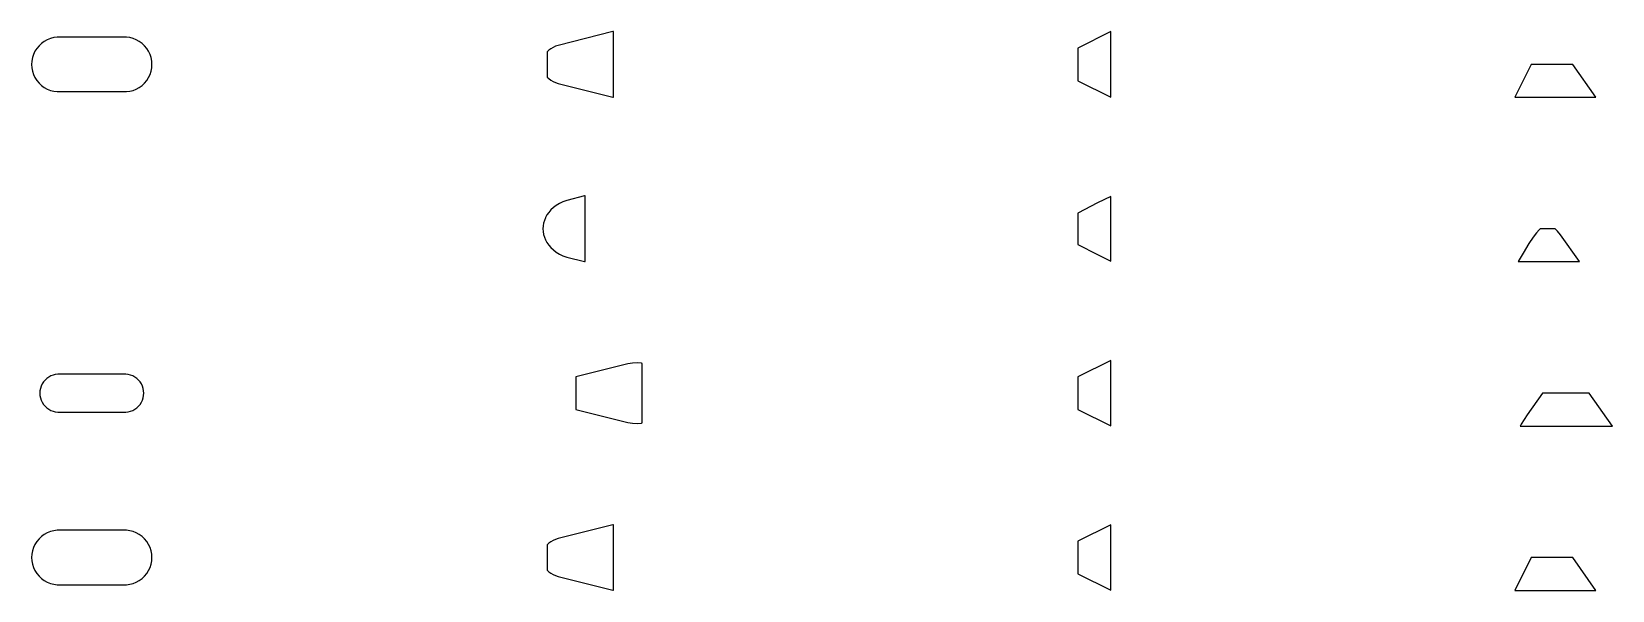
# Model space of a CAD drawing. Header units: metres. Extents: x -18 to 463, y -10 to 160.
import ezdxf

# ---------------------------------------------------------------- set-up
doc = ezdxf.new("R2010")
doc.units = ezdxf.units.M

msp = doc.modelspace()

# ---------------------------------------------------------------- linework, layer by layer
for p, q in [((158.568, 159.98), (141.842, 155.807)), ((158.742, 159.98), (158.568, 159.98)), ((158.742, 140.02), (158.742, 159.98)), ((310, 159.98), (300, 154.99)), ((310, 140.02), (310, 159.98)), ((-17.2733, 153.999), (-17.7171, 153.055)), ((-16.7148, 154.879), (-17.2733, 153.999)), ((-16.0504, 155.682), (-16.7148, 154.879)), ((-15.2906, 156.395), (-16.0504, 155.682)), ((-14.4474, 157.008), (-15.2906, 156.395)), ((-13.534, 157.51), (-14.4474, 157.008)), ((-12.5648, 157.894), (-13.534, 157.51)), ((-11.5553, 158.153), (-12.5648, 157.894)), ((-10.5211, 158.284), (-11.5553, 158.153)), ((10.5211, 158.284), (-10.5211, 158.284)), ((11.5553, 158.153), (10.5211, 158.284)), ((12.5648, 157.894), (11.5553, 158.153)), ((13.534, 157.51), (12.5648, 157.894)), ((14.4474, 157.008), (13.534, 157.51)), ((15.2906, 156.395), (14.4474, 157.008)), ((16.0504, 155.682), (15.2906, 156.395)), ((16.7148, 154.879), (16.0504, 155.682)), ((17.2733, 153.999), (16.7148, 154.879)), ((17.7171, 153.055), (17.2733, 153.999)), ((139.089, 154.332), (138.581, 153.855)), ((139.67, 154.773), (139.089, 154.332)), ((140.323, 155.172), (139.67, 154.773)), ((141.048, 155.52), (140.323, 155.172)), ((141.842, 155.807), (141.048, 155.52)), ((300, 154.99), (300, 145.01)), ((-18.2345, 151.04), (-18.3, 150)), ((-18.3, 150), (-18.2345, 148.96)), ((-18.0392, 152.064), (-18.2345, 151.04)), ((-17.7171, 153.055), (-18.0392, 152.064)), ((18.0392, 152.064), (17.7171, 153.055)), ((18.2345, 151.04), (18.0392, 152.064)), ((18.3, 150), (18.2345, 151.04)), ((18.2345, 148.96), (18.3, 150)), ((138.581, 153.855), (138.568, 153.84)), ((138.568, 153.84), (138.568, 146.16)), ((437.946, 149.989), (432.959, 140)), ((437.951, 150), (437.946, 149.989)), ((450.557, 150), (437.951, 150)), ((457.614, 140), (450.557, 150)), ((-18.2345, 148.96), (-18.0392, 147.936)), ((-18.0392, 147.936), (-17.7171, 146.945)), ((-17.7171, 146.945), (-17.2733, 146.001)), ((-17.2733, 146.001), (-16.7148, 145.121)), ((-16.7148, 145.121), (-16.0504, 144.318)), ((-16.0504, 144.318), (-15.2906, 143.605)), ((15.2906, 143.605), (16.0504, 144.318)), ((16.0504, 144.318), (16.7148, 145.121)), ((16.7148, 145.121), (17.2733, 146.001)), ((17.2733, 146.001), (17.7171, 146.945)), ((17.7171, 146.945), (18.0392, 147.936)), ((18.0392, 147.936), (18.2345, 148.96)), ((138.568, 146.16), (138.581, 146.145)), ((138.581, 146.145), (139.089, 145.668)), ((139.089, 145.668), (139.67, 145.227)), ((139.67, 145.227), (140.323, 144.828)), ((140.323, 144.828), (141.048, 144.48)), ((141.048, 144.48), (141.842, 144.193)), ((300, 145.01), (310, 140.02)), ((-15.2906, 143.605), (-14.4474, 142.992)), ((-14.4474, 142.992), (-13.534, 142.49)), ((-13.534, 142.49), (-12.5648, 142.106)), ((-12.5648, 142.106), (-11.5553, 141.847)), ((-11.5553, 141.847), (-10.5211, 141.716)), ((-10.5211, 141.716), (10.5211, 141.716)), ((10.5211, 141.716), (11.5553, 141.847)), ((11.5553, 141.847), (12.5648, 142.106)), ((12.5648, 142.106), (13.534, 142.49)), ((13.534, 142.49), (14.4474, 142.992)), ((14.4474, 142.992), (15.2906, 143.605)), ((141.842, 144.193), (158.568, 140.02)), ((158.568, 140.02), (158.742, 140.02)), ((432.959, 140), (457.614, 140)), ((140.429, 106.442), (139.673, 105.734)), ((141.293, 107.099), (140.429, 106.442)), ((142.264, 107.693), (141.293, 107.099)), ((143.342, 108.21), (142.264, 107.693)), ((144.523, 108.637), (143.342, 108.21)), ((149.908, 109.98), (144.523, 108.637)), ((150.081, 109.98), (149.908, 109.98)), ((150.081, 90.0197), (150.081, 109.98)), ((306.01, 107.863), (300, 104.767)), ((310, 109.87), (306.01, 107.863)), ((310, 90.1299), (310, 109.87)), ((137.442, 101.701), (137.298, 100.853)), ((137.684, 102.54), (137.442, 101.701)), ((138.024, 103.365), (137.684, 102.54)), ((138.035, 103.388), (138.024, 103.365)), ((138.478, 104.198), (138.035, 103.388)), ((139.023, 104.983), (138.478, 104.198)), ((139.673, 105.734), (139.023, 104.983)), ((300, 104.767), (300, 95.2331)), ((137.298, 100.853), (137.25, 100)), ((137.25, 100), (137.298, 99.1472)), ((137.298, 99.1472), (137.442, 98.2989)), ((137.442, 98.2989), (137.684, 97.4597)), ((137.684, 97.4597), (138.024, 96.6346)), ((138.024, 96.6346), (138.035, 96.6124)), ((138.035, 96.6124), (138.478, 95.8018)), ((438.5, 97.4731), (437.219, 95.5478)), ((439.493, 98.7897), (438.5, 97.4731)), ((440.31, 99.709), (439.493, 98.7897)), ((440.629, 100), (440.31, 99.709)), ((445.243, 100), (440.629, 100)), ((445.939, 99.2902), (445.243, 100)), ((446.834, 98.1913), (445.939, 99.2902)), ((452.614, 90), (446.834, 98.1913)), ((138.478, 95.8018), (139.023, 95.0173)), ((139.023, 95.0173), (139.673, 94.2664)), ((139.673, 94.2664), (140.429, 93.5576)), ((140.429, 93.5576), (141.293, 92.9006)), ((141.293, 92.9006), (142.264, 92.307)), ((142.264, 92.307), (143.342, 91.7897)), ((143.342, 91.7897), (144.523, 91.3634)), ((300, 95.2331), (306.01, 92.1367)), ((306.01, 92.1367), (310, 90.1299)), ((435.44, 92.5989), (433.984, 90)), ((437.219, 95.5478), (435.44, 92.5989)), ((144.523, 91.3634), (149.908, 90.0197)), ((149.908, 90.0197), (150.081, 90.0197)), ((433.984, 90), (452.614, 90)), ((163.121, 58.9554), (147.229, 54.9901)), ((164.486, 59.1494), (163.121, 58.9554)), ((165.922, 59.2), (164.486, 59.1494)), ((167.229, 59.1026), (165.922, 59.2)), ((167.348, 59.0483), (167.229, 59.1026)), ((167.402, 59.0138), (167.348, 59.0483)), ((167.402, 40.9862), (167.402, 59.0138)), ((310, 59.9803), (300, 54.9901)), ((310, 40.0197), (310, 59.9803)), ((-14.6923, 53.4091), (-15.0826, 52.7942)), ((-14.228, 53.9704), (-14.6923, 53.4091)), ((-13.6971, 54.469), (-14.228, 53.9704)), ((-13.1078, 54.8971), (-13.6971, 54.469)), ((-12.4695, 55.248), (-13.1078, 54.8971)), ((-11.7923, 55.5161), (-12.4695, 55.248)), ((-11.0868, 55.6973), (-11.7923, 55.5161)), ((-10.3642, 55.7885), (-11.0868, 55.6973)), ((10.3642, 55.7885), (-10.3642, 55.7885)), ((11.0868, 55.6973), (10.3642, 55.7885)), ((11.7923, 55.5161), (11.0868, 55.6973)), ((12.4695, 55.248), (11.7923, 55.5161)), ((13.1078, 54.8971), (12.4695, 55.248)), ((13.6971, 54.469), (13.1078, 54.8971)), ((14.228, 53.9704), (13.6971, 54.469)), ((14.6923, 53.4091), (14.228, 53.9704)), ((15.0826, 52.7942), (14.6923, 53.4091)), ((147.229, 54.9901), (147.229, 45.0099)), ((300, 54.9901), (300, 45.0099)), ((-15.7543, 50.7269), (-15.8, 50)), ((-15.8, 50), (-15.7543, 49.2731)), ((-15.6178, 51.4424), (-15.7543, 50.7269)), ((-15.7543, 49.2731), (-15.6178, 48.5576)), ((-15.3927, 52.1351), (-15.6178, 51.4424)), ((-15.6178, 48.5576), (-15.3927, 47.8649)), ((-15.0826, 52.7942), (-15.3927, 52.1351)), ((15.3927, 52.1351), (15.0826, 52.7942)), ((15.6178, 51.4424), (15.3927, 52.1351)), ((15.3927, 47.8649), (15.6178, 48.5576)), ((15.7543, 50.7269), (15.6178, 51.4424)), ((15.6178, 48.5576), (15.7543, 49.2731)), ((15.8, 50), (15.7543, 50.7269)), ((15.7543, 49.2731), (15.8, 50)), ((441.343, 50), (436.723, 43.4539)), ((455.557, 50), (441.343, 50)), ((462.614, 40), (455.557, 50)), ((-15.3927, 47.8649), (-15.0826, 47.2058)), ((-15.0826, 47.2058), (-14.6923, 46.5908)), ((-14.6923, 46.5908), (-14.228, 46.0296)), ((-14.228, 46.0296), (-13.6971, 45.531)), ((-13.6971, 45.531), (-13.1078, 45.1029)), ((-13.1078, 45.1029), (-12.4695, 44.752)), ((-12.4695, 44.752), (-11.7923, 44.4839)), ((-11.7923, 44.4839), (-11.0868, 44.3027)), ((-11.0868, 44.3027), (-10.3642, 44.2114)), ((-10.3642, 44.2114), (10.3642, 44.2114)), ((10.3642, 44.2114), (11.0868, 44.3027)), ((11.0868, 44.3027), (11.7923, 44.4839)), ((11.7923, 44.4839), (12.4695, 44.752)), ((12.4695, 44.752), (13.1078, 45.1029)), ((13.1078, 45.1029), (13.6971, 45.531)), ((13.6971, 45.531), (14.228, 46.0296)), ((14.228, 46.0296), (14.6923, 46.5908)), ((14.6923, 46.5908), (15.0826, 47.2058)), ((15.0826, 47.2058), (15.3927, 47.8649)), ((147.229, 45.0099), (163.121, 41.0445)), ((300, 45.0099), (310, 40.0197)), ((436.723, 43.4539), (434.879, 40.5329)), ((163.121, 41.0445), (164.486, 40.8506)), ((164.486, 40.8506), (165.922, 40.8)), ((165.922, 40.8), (167.229, 40.8974)), ((167.229, 40.8974), (167.348, 40.9517)), ((167.348, 40.9517), (167.402, 40.9862)), ((434.879, 40.5329), (434.57, 40)), ((434.57, 40), (462.614, 40)), ((158.568, 9.98026), (141.842, 5.80681)), ((158.742, 9.98026), (158.568, 9.98026)), ((158.742, -9.98026), (158.742, 9.98026)), ((310, 9.98026), (300, 4.99013)), ((310, -9.98026), (310, 9.98026)), ((-16.7148, 4.87862), (-17.2733, 3.99855)), ((-16.0504, 5.68173), (-16.7148, 4.87862)), ((-15.2906, 6.39525), (-16.0504, 5.68173)), ((-14.4474, 7.00792), (-15.2906, 6.39525)), ((-13.534, 7.51006), (-14.4474, 7.00792)), ((-12.5648, 7.89377), (-13.534, 7.51006)), ((-11.5553, 8.15297), (-12.5648, 7.89377)), ((-10.5211, 8.28362), (-11.5553, 8.15297)), ((10.5211, 8.28362), (-10.5211, 8.28362)), ((11.5553, 8.15297), (10.5211, 8.28362)), ((12.5648, 7.89377), (11.5553, 8.15297)), ((13.534, 7.51006), (12.5648, 7.89377)), ((14.4474, 7.00792), (13.534, 7.51006)), ((15.2906, 6.39525), (14.4474, 7.00792)), ((16.0504, 5.68173), (15.2906, 6.39525)), ((16.7148, 4.87862), (16.0504, 5.68173)), ((17.2733, 3.99855), (16.7148, 4.87862)), ((140.323, 5.17241), (139.67, 4.77327)), ((141.048, 5.52022), (140.323, 5.17241)), ((141.842, 5.80681), (141.048, 5.52022)), ((300, 4.99013), (300, -4.99013)), ((-18.2345, 1.04025), (-18.3, 0)), ((-18.3, 0), (-18.2345, -1.04025)), ((-18.0392, 2.06412), (-18.2345, 1.04025)), ((-17.7171, 3.05542), (-18.0392, 2.06412)), ((-17.2733, 3.99855), (-17.7171, 3.05542)), ((17.7171, 3.05542), (17.2733, 3.99855)), ((18.0392, 2.06412), (17.7171, 3.05542)), ((18.2345, 1.04025), (18.0392, 2.06412)), ((18.3, 0), (18.2345, 1.04025)), ((18.2345, -1.04025), (18.3, 0)), ((138.581, 3.85498), (138.568, 3.84047)), ((138.568, 3.84047), (138.568, -3.84047)), ((139.089, 4.33157), (138.581, 3.85498)), ((139.67, 4.77327), (139.089, 4.33157)), ((437.951, 0), (437.946, -0.01118)), ((450.557, 0), (437.951, 0)), ((457.614, -10), (450.557, 0)), ((-18.2345, -1.04025), (-18.0392, -2.06412)), ((-18.0392, -2.06412), (-17.7171, -3.05542)), ((-17.7171, -3.05542), (-17.2733, -3.99855)), ((-17.2733, -3.99855), (-16.7148, -4.87862)), ((16.7148, -4.87862), (17.2733, -3.99855)), ((17.2733, -3.99855), (17.7171, -3.05542)), ((17.7171, -3.05542), (18.0392, -2.06412)), ((18.0392, -2.06412), (18.2345, -1.04025)), ((138.568, -3.84047), (138.581, -3.85498)), ((138.581, -3.85498), (139.089, -4.33157)), ((139.089, -4.33157), (139.67, -4.77327)), ((139.67, -4.77327), (140.323, -5.17241)), ((437.946, -0.01118), (432.959, -10)), ((-16.7148, -4.87862), (-16.0504, -5.68173)), ((-16.0504, -5.68173), (-15.2906, -6.39525)), ((-15.2906, -6.39525), (-14.4474, -7.00792)), ((-14.4474, -7.00792), (-13.534, -7.51006)), ((-13.534, -7.51006), (-12.5648, -7.89377)), ((-12.5648, -7.89377), (-11.5553, -8.15297)), ((-11.5553, -8.15297), (-10.5211, -8.28362)), ((-10.5211, -8.28362), (10.5211, -8.28362)), ((10.5211, -8.28362), (11.5553, -8.15297)), ((11.5553, -8.15297), (12.5648, -7.89377)), ((12.5648, -7.89377), (13.534, -7.51006)), ((13.534, -7.51006), (14.4474, -7.00792)), ((14.4474, -7.00792), (15.2906, -6.39525)), ((15.2906, -6.39525), (16.0504, -5.68173)), ((16.0504, -5.68173), (16.7148, -4.87862)), ((140.323, -5.17241), (141.048, -5.52022)), ((141.048, -5.52022), (141.842, -5.80681)), ((141.842, -5.80681), (158.568, -9.98026)), ((300, -4.99013), (310, -9.98026)), ((158.568, -9.98026), (158.742, -9.98026)), ((432.959, -10), (457.614, -10))]:
    msp.add_line(p, q)

doc.saveas('drawing.dxf')
